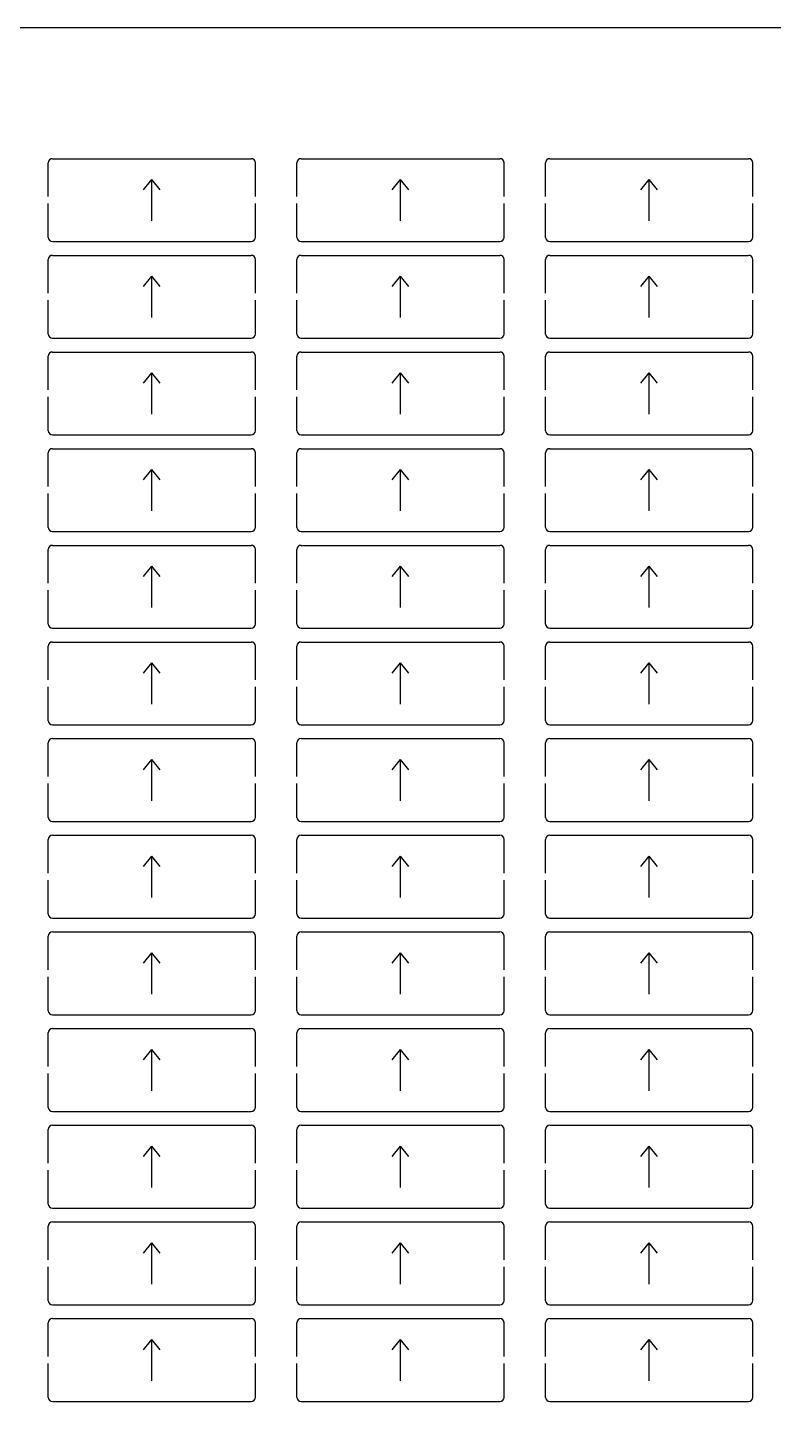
# Model space of a CAD drawing. Extents: x 0 to 438, y 0 to 206.
# Drawn here: x 120 to 174, y 102.5 to 202 of the extents above; entities that cross this region are included whole.
import ezdxf

# ---------------------------------------------------------------- set-up
doc = ezdxf.new("R2010")
doc.units = 0
doc.layers.add('DIMENSION', color=5, linetype='Continuous')
doc.layers.add('SAMPLE', color=4, linetype='Continuous')

msp = doc.modelspace()

# ---------------------------------------------------------------- linework, layer by layer
at = {"layer": 'DIMENSION'}
for p, q in [((0, 202), (420, 202)), ((128.4, 190.25), (129, 191)), ((129, 188), (129, 191)), ((129.6, 190.25), (129, 191)), ((146.4, 190.25), (147, 191)), ((147, 188), (147, 191)), ((147.6, 190.25), (147, 191)), ((164.4, 190.25), (165, 191)), ((165, 188), (165, 191)), ((165.6, 190.25), (165, 191)), ((128.4, 183.25), (129, 184)), ((129, 181), (129, 184)), ((129.6, 183.25), (129, 184)), ((146.4, 183.25), (147, 184)), ((147, 181), (147, 184)), ((147.6, 183.25), (147, 184)), ((164.4, 183.25), (165, 184)), ((165, 181), (165, 184)), ((165.6, 183.25), (165, 184)), ((128.4, 176.25), (129, 177)), ((129, 174), (129, 177)), ((129.6, 176.25), (129, 177)), ((146.4, 176.25), (147, 177)), ((147, 174), (147, 177)), ((147.6, 176.25), (147, 177)), ((164.4, 176.25), (165, 177)), ((165, 174), (165, 177)), ((165.6, 176.25), (165, 177)), ((128.4, 169.25), (129, 170)), ((129, 167), (129, 170)), ((129.6, 169.25), (129, 170)), ((146.4, 169.25), (147, 170)), ((147, 167), (147, 170)), ((147.6, 169.25), (147, 170)), ((164.4, 169.25), (165, 170)), ((165, 167), (165, 170)), ((165.6, 169.25), (165, 170)), ((128.4, 162.25), (129, 163)), ((129, 160), (129, 163)), ((129.6, 162.25), (129, 163)), ((146.4, 162.25), (147, 163)), ((147, 160), (147, 163)), ((147.6, 162.25), (147, 163)), ((164.4, 162.25), (165, 163)), ((165, 160), (165, 163)), ((165.6, 162.25), (165, 163)), ((128.4, 155.25), (129, 156)), ((129, 153), (129, 156)), ((129.6, 155.25), (129, 156)), ((146.4, 155.25), (147, 156)), ((147, 153), (147, 156)), ((147.6, 155.25), (147, 156)), ((164.4, 155.25), (165, 156)), ((165, 153), (165, 156)), ((165.6, 155.25), (165, 156)), ((128.4, 148.25), (129, 149)), ((129, 146), (129, 149)), ((129.6, 148.25), (129, 149)), ((146.4, 148.25), (147, 149)), ((147, 146), (147, 149)), ((147.6, 148.25), (147, 149)), ((164.4, 148.25), (165, 149)), ((165, 146), (165, 149)), ((165.6, 148.25), (165, 149)), ((128.4, 141.25), (129, 142)), ((129, 139), (129, 142)), ((129.6, 141.25), (129, 142)), ((146.4, 141.25), (147, 142)), ((147, 139), (147, 142)), ((147.6, 141.25), (147, 142)), ((164.4, 141.25), (165, 142)), ((165, 139), (165, 142)), ((165.6, 141.25), (165, 142)), ((128.4, 134.25), (129, 135)), ((129, 132), (129, 135)), ((129.6, 134.25), (129, 135)), ((146.4, 134.25), (147, 135)), ((147, 132), (147, 135)), ((147.6, 134.25), (147, 135)), ((164.4, 134.25), (165, 135)), ((165, 132), (165, 135)), ((165.6, 134.25), (165, 135)), ((128.4, 127.25), (129, 128)), ((129, 125), (129, 128)), ((129.6, 127.25), (129, 128)), ((146.4, 127.25), (147, 128)), ((147, 125), (147, 128)), ((147.6, 127.25), (147, 128)), ((164.4, 127.25), (165, 128)), ((165, 125), (165, 128)), ((165.6, 127.25), (165, 128)), ((128.4, 120.25), (129, 121)), ((129, 118), (129, 121)), ((129.6, 120.25), (129, 121)), ((146.4, 120.25), (147, 121)), ((147, 118), (147, 121)), ((147.6, 120.25), (147, 121)), ((164.4, 120.25), (165, 121)), ((165, 118), (165, 121)), ((165.6, 120.25), (165, 121)), ((128.4, 113.25), (129, 114)), ((129, 111), (129, 114)), ((129.6, 113.25), (129, 114)), ((146.4, 113.25), (147, 114)), ((147, 111), (147, 114)), ((147.6, 113.25), (147, 114)), ((164.4, 113.25), (165, 114)), ((165, 111), (165, 114)), ((165.6, 113.25), (165, 114)), ((128.4, 106.25), (129, 107)), ((129, 104), (129, 107)), ((129.6, 106.25), (129, 107)), ((146.4, 106.25), (147, 107)), ((147, 104), (147, 107)), ((147.6, 106.25), (147, 107)), ((164.4, 106.25), (165, 107)), ((165, 104), (165, 107)), ((165.6, 106.25), (165, 107))]:
    msp.add_line(p, q, dxfattribs=at)
at = {"layer": 'SAMPLE'}
for p, q in [((121.5228, 192.3148), (121.5, 192.2)), ((121.5, 189.75), (121.5, 192.2)), ((121.5879, 192.4121), (121.5228, 192.3148)), ((121.6852, 192.4772), (121.5879, 192.4121)), ((121.8, 192.5), (121.6852, 192.4772)), ((121.8, 192.5), (136.2, 192.5)), ((136.3148, 192.4772), (136.2, 192.5)), ((136.4121, 192.4121), (136.3148, 192.4772)), ((136.4772, 192.3148), (136.4121, 192.4121)), ((136.5, 192.2), (136.4772, 192.3148)), ((136.5, 189.75), (136.5, 192.2)), ((139.5228, 192.3148), (139.5, 192.2)), ((139.5, 189.75), (139.5, 192.2)), ((139.5879, 192.4121), (139.5228, 192.3148)), ((139.6852, 192.4772), (139.5879, 192.4121)), ((139.8, 192.5), (139.6852, 192.4772)), ((139.8, 192.5), (154.2, 192.5)), ((154.3148, 192.4772), (154.2, 192.5)), ((154.4121, 192.4121), (154.3148, 192.4772)), ((154.4772, 192.3148), (154.4121, 192.4121)), ((154.5, 192.2), (154.4772, 192.3148)), ((154.5, 189.75), (154.5, 192.2)), ((157.5228, 192.3148), (157.5, 192.2)), ((157.5, 189.75), (157.5, 192.2)), ((157.5879, 192.4121), (157.5228, 192.3148)), ((157.6852, 192.4772), (157.5879, 192.4121)), ((157.8, 192.5), (157.6852, 192.4772)), ((157.8, 192.5), (172.2, 192.5)), ((172.3148, 192.4772), (172.2, 192.5)), ((172.4121, 192.4121), (172.3148, 192.4772)), ((172.4772, 192.3148), (172.4121, 192.4121)), ((172.5, 192.2), (172.4772, 192.3148)), ((172.5, 189.75), (172.5, 192.2)), ((121.5, 186.8), (121.5, 189.25)), ((136.5, 186.8), (136.5, 189.25)), ((139.5, 186.8), (139.5, 189.25)), ((154.5, 186.8), (154.5, 189.25)), ((157.5, 186.8), (157.5, 189.25)), ((172.5, 186.8), (172.5, 189.25)), ((121.5, 186.8), (121.5228, 186.6852)), ((121.5228, 186.6852), (121.5879, 186.5879)), ((121.5879, 186.5879), (121.6852, 186.5228)), ((121.6852, 186.5228), (121.8, 186.5)), ((121.8, 186.5), (136.2, 186.5)), ((136.2, 186.5), (136.3148, 186.5228)), ((136.3148, 186.5228), (136.4121, 186.5879)), ((136.4121, 186.5879), (136.4772, 186.6852)), ((136.4772, 186.6852), (136.5, 186.8)), ((139.5, 186.8), (139.5228, 186.6852)), ((139.5228, 186.6852), (139.5879, 186.5879)), ((139.5879, 186.5879), (139.6852, 186.5228)), ((139.6852, 186.5228), (139.8, 186.5)), ((139.8, 186.5), (154.2, 186.5)), ((154.2, 186.5), (154.3148, 186.5228)), ((154.3148, 186.5228), (154.4121, 186.5879)), ((154.4121, 186.5879), (154.4772, 186.6852)), ((154.4772, 186.6852), (154.5, 186.8)), ((157.5, 186.8), (157.5228, 186.6852)), ((157.5228, 186.6852), (157.5879, 186.5879)), ((157.5879, 186.5879), (157.6852, 186.5228)), ((157.6852, 186.5228), (157.8, 186.5)), ((157.8, 186.5), (172.2, 186.5)), ((172.2, 186.5), (172.3148, 186.5228)), ((172.3148, 186.5228), (172.4121, 186.5879)), ((172.4121, 186.5879), (172.4772, 186.6852)), ((172.4772, 186.6852), (172.5, 186.8)), ((121.5228, 185.3148), (121.5, 185.2)), ((121.5, 182.75), (121.5, 185.2)), ((121.5879, 185.4121), (121.5228, 185.3148)), ((121.6852, 185.4772), (121.5879, 185.4121)), ((121.8, 185.5), (121.6852, 185.4772)), ((121.8, 185.5), (136.2, 185.5)), ((136.3148, 185.4772), (136.2, 185.5)), ((136.4121, 185.4121), (136.3148, 185.4772)), ((136.4772, 185.3148), (136.4121, 185.4121)), ((136.5, 185.2), (136.4772, 185.3148)), ((136.5, 182.75), (136.5, 185.2)), ((139.5228, 185.3148), (139.5, 185.2)), ((139.5, 182.75), (139.5, 185.2)), ((139.5879, 185.4121), (139.5228, 185.3148)), ((139.6852, 185.4772), (139.5879, 185.4121)), ((139.8, 185.5), (139.6852, 185.4772)), ((139.8, 185.5), (154.2, 185.5)), ((154.3148, 185.4772), (154.2, 185.5)), ((154.4121, 185.4121), (154.3148, 185.4772)), ((154.4772, 185.3148), (154.4121, 185.4121)), ((154.5, 185.2), (154.4772, 185.3148)), ((154.5, 182.75), (154.5, 185.2)), ((157.5228, 185.3148), (157.5, 185.2)), ((157.5, 182.75), (157.5, 185.2)), ((157.5879, 185.4121), (157.5228, 185.3148)), ((157.6852, 185.4772), (157.5879, 185.4121)), ((157.8, 185.5), (157.6852, 185.4772)), ((157.8, 185.5), (172.2, 185.5)), ((172.3148, 185.4772), (172.2, 185.5)), ((172.4121, 185.4121), (172.3148, 185.4772)), ((172.4772, 185.3148), (172.4121, 185.4121)), ((172.5, 185.2), (172.4772, 185.3148)), ((172.5, 182.75), (172.5, 185.2)), ((121.5, 179.8), (121.5, 182.25)), ((136.5, 179.8), (136.5, 182.25)), ((139.5, 179.8), (139.5, 182.25)), ((154.5, 179.8), (154.5, 182.25)), ((157.5, 179.8), (157.5, 182.25)), ((172.5, 179.8), (172.5, 182.25)), ((121.5, 179.8), (121.5228, 179.6852)), ((121.5228, 179.6852), (121.5879, 179.5879)), ((121.5879, 179.5879), (121.6852, 179.5228)), ((121.6852, 179.5228), (121.8, 179.5)), ((121.8, 179.5), (136.2, 179.5)), ((136.2, 179.5), (136.3148, 179.5228)), ((136.3148, 179.5228), (136.4121, 179.5879)), ((136.4121, 179.5879), (136.4772, 179.6852)), ((136.4772, 179.6852), (136.5, 179.8)), ((139.5, 179.8), (139.5228, 179.6852)), ((139.5228, 179.6852), (139.5879, 179.5879)), ((139.5879, 179.5879), (139.6852, 179.5228)), ((139.6852, 179.5228), (139.8, 179.5)), ((139.8, 179.5), (154.2, 179.5)), ((154.2, 179.5), (154.3148, 179.5228)), ((154.3148, 179.5228), (154.4121, 179.5879)), ((154.4121, 179.5879), (154.4772, 179.6852)), ((154.4772, 179.6852), (154.5, 179.8)), ((157.5, 179.8), (157.5228, 179.6852)), ((157.5228, 179.6852), (157.5879, 179.5879)), ((157.5879, 179.5879), (157.6852, 179.5228)), ((157.6852, 179.5228), (157.8, 179.5)), ((157.8, 179.5), (172.2, 179.5)), ((172.2, 179.5), (172.3148, 179.5228)), ((172.3148, 179.5228), (172.4121, 179.5879)), ((172.4121, 179.5879), (172.4772, 179.6852)), ((172.4772, 179.6852), (172.5, 179.8)), ((121.5228, 178.3148), (121.5, 178.2)), ((121.5, 175.75), (121.5, 178.2)), ((121.5879, 178.4121), (121.5228, 178.3148)), ((121.6852, 178.4772), (121.5879, 178.4121)), ((121.8, 178.5), (121.6852, 178.4772)), ((121.8, 178.5), (136.2, 178.5)), ((136.3148, 178.4772), (136.2, 178.5)), ((136.4121, 178.4121), (136.3148, 178.4772)), ((136.4772, 178.3148), (136.4121, 178.4121)), ((136.5, 178.2), (136.4772, 178.3148)), ((136.5, 175.75), (136.5, 178.2)), ((139.5228, 178.3148), (139.5, 178.2)), ((139.5, 175.75), (139.5, 178.2)), ((139.5879, 178.4121), (139.5228, 178.3148)), ((139.6852, 178.4772), (139.5879, 178.4121)), ((139.8, 178.5), (139.6852, 178.4772)), ((139.8, 178.5), (154.2, 178.5)), ((154.3148, 178.4772), (154.2, 178.5)), ((154.4121, 178.4121), (154.3148, 178.4772)), ((154.4772, 178.3148), (154.4121, 178.4121)), ((154.5, 178.2), (154.4772, 178.3148)), ((154.5, 175.75), (154.5, 178.2)), ((157.5228, 178.3148), (157.5, 178.2)), ((157.5, 175.75), (157.5, 178.2)), ((157.5879, 178.4121), (157.5228, 178.3148)), ((157.6852, 178.4772), (157.5879, 178.4121)), ((157.8, 178.5), (157.6852, 178.4772)), ((157.8, 178.5), (172.2, 178.5)), ((172.3148, 178.4772), (172.2, 178.5)), ((172.4121, 178.4121), (172.3148, 178.4772)), ((172.4772, 178.3148), (172.4121, 178.4121)), ((172.5, 178.2), (172.4772, 178.3148)), ((172.5, 175.75), (172.5, 178.2)), ((121.5, 172.8), (121.5, 175.25)), ((136.5, 172.8), (136.5, 175.25)), ((139.5, 172.8), (139.5, 175.25)), ((154.5, 172.8), (154.5, 175.25)), ((157.5, 172.8), (157.5, 175.25)), ((172.5, 172.8), (172.5, 175.25)), ((121.5, 172.8), (121.5228, 172.6852)), ((121.5228, 172.6852), (121.5879, 172.5879)), ((121.5879, 172.5879), (121.6852, 172.5228)), ((121.6852, 172.5228), (121.8, 172.5)), ((121.8, 172.5), (136.2, 172.5)), ((136.2, 172.5), (136.3148, 172.5228)), ((136.3148, 172.5228), (136.4121, 172.5879)), ((136.4121, 172.5879), (136.4772, 172.6852)), ((136.4772, 172.6852), (136.5, 172.8)), ((139.5, 172.8), (139.5228, 172.6852)), ((139.5228, 172.6852), (139.5879, 172.5879)), ((139.5879, 172.5879), (139.6852, 172.5228)), ((139.6852, 172.5228), (139.8, 172.5)), ((139.8, 172.5), (154.2, 172.5)), ((154.2, 172.5), (154.3148, 172.5228)), ((154.3148, 172.5228), (154.4121, 172.5879)), ((154.4121, 172.5879), (154.4772, 172.6852)), ((154.4772, 172.6852), (154.5, 172.8)), ((157.5, 172.8), (157.5228, 172.6852)), ((157.5228, 172.6852), (157.5879, 172.5879)), ((157.5879, 172.5879), (157.6852, 172.5228)), ((157.6852, 172.5228), (157.8, 172.5)), ((157.8, 172.5), (172.2, 172.5)), ((172.2, 172.5), (172.3148, 172.5228)), ((172.3148, 172.5228), (172.4121, 172.5879)), ((172.4121, 172.5879), (172.4772, 172.6852)), ((172.4772, 172.6852), (172.5, 172.8)), ((121.5228, 171.3148), (121.5, 171.2)), ((121.5, 168.75), (121.5, 171.2)), ((121.5879, 171.4121), (121.5228, 171.3148)), ((121.6852, 171.4772), (121.5879, 171.4121)), ((121.8, 171.5), (121.6852, 171.4772)), ((121.8, 171.5), (136.2, 171.5)), ((136.3148, 171.4772), (136.2, 171.5)), ((136.4121, 171.4121), (136.3148, 171.4772)), ((136.4772, 171.3148), (136.4121, 171.4121)), ((136.5, 171.2), (136.4772, 171.3148)), ((136.5, 168.75), (136.5, 171.2)), ((139.5228, 171.3148), (139.5, 171.2)), ((139.5, 168.75), (139.5, 171.2)), ((139.5879, 171.4121), (139.5228, 171.3148)), ((139.6852, 171.4772), (139.5879, 171.4121)), ((139.8, 171.5), (139.6852, 171.4772)), ((139.8, 171.5), (154.2, 171.5)), ((154.3148, 171.4772), (154.2, 171.5)), ((154.4121, 171.4121), (154.3148, 171.4772)), ((154.4772, 171.3148), (154.4121, 171.4121)), ((154.5, 171.2), (154.4772, 171.3148)), ((154.5, 168.75), (154.5, 171.2)), ((157.5228, 171.3148), (157.5, 171.2)), ((157.5, 168.75), (157.5, 171.2)), ((157.5879, 171.4121), (157.5228, 171.3148)), ((157.6852, 171.4772), (157.5879, 171.4121)), ((157.8, 171.5), (157.6852, 171.4772)), ((157.8, 171.5), (172.2, 171.5)), ((172.3148, 171.4772), (172.2, 171.5)), ((172.4121, 171.4121), (172.3148, 171.4772)), ((172.4772, 171.3148), (172.4121, 171.4121)), ((172.5, 171.2), (172.4772, 171.3148)), ((172.5, 168.75), (172.5, 171.2)), ((121.5, 165.8), (121.5, 168.25)), ((136.5, 165.8), (136.5, 168.25)), ((139.5, 165.8), (139.5, 168.25)), ((154.5, 165.8), (154.5, 168.25)), ((157.5, 165.8), (157.5, 168.25)), ((172.5, 165.8), (172.5, 168.25)), ((121.5, 165.8), (121.5228, 165.6852)), ((121.5228, 165.6852), (121.5879, 165.5879)), ((121.5879, 165.5879), (121.6852, 165.5228)), ((121.6852, 165.5228), (121.8, 165.5)), ((121.8, 165.5), (136.2, 165.5)), ((136.2, 165.5), (136.3148, 165.5228)), ((136.3148, 165.5228), (136.4121, 165.5879)), ((136.4121, 165.5879), (136.4772, 165.6852)), ((136.4772, 165.6852), (136.5, 165.8)), ((139.5, 165.8), (139.5228, 165.6852)), ((139.5228, 165.6852), (139.5879, 165.5879)), ((139.5879, 165.5879), (139.6852, 165.5228)), ((139.6852, 165.5228), (139.8, 165.5)), ((139.8, 165.5), (154.2, 165.5)), ((154.2, 165.5), (154.3148, 165.5228)), ((154.3148, 165.5228), (154.4121, 165.5879)), ((154.4121, 165.5879), (154.4772, 165.6852)), ((154.4772, 165.6852), (154.5, 165.8)), ((157.5, 165.8), (157.5228, 165.6852)), ((157.5228, 165.6852), (157.5879, 165.5879)), ((157.5879, 165.5879), (157.6852, 165.5228)), ((157.6852, 165.5228), (157.8, 165.5)), ((157.8, 165.5), (172.2, 165.5)), ((172.2, 165.5), (172.3148, 165.5228)), ((172.3148, 165.5228), (172.4121, 165.5879)), ((172.4121, 165.5879), (172.4772, 165.6852)), ((172.4772, 165.6852), (172.5, 165.8)), ((121.5228, 164.3148), (121.5, 164.2)), ((121.5, 161.75), (121.5, 164.2)), ((121.5879, 164.4121), (121.5228, 164.3148)), ((121.6852, 164.4772), (121.5879, 164.4121)), ((121.8, 164.5), (121.6852, 164.4772)), ((121.8, 164.5), (136.2, 164.5)), ((136.3148, 164.4772), (136.2, 164.5)), ((136.4121, 164.4121), (136.3148, 164.4772)), ((136.4772, 164.3148), (136.4121, 164.4121)), ((136.5, 164.2), (136.4772, 164.3148)), ((136.5, 161.75), (136.5, 164.2)), ((139.5228, 164.3148), (139.5, 164.2)), ((139.5, 161.75), (139.5, 164.2)), ((139.5879, 164.4121), (139.5228, 164.3148)), ((139.6852, 164.4772), (139.5879, 164.4121)), ((139.8, 164.5), (139.6852, 164.4772)), ((139.8, 164.5), (154.2, 164.5)), ((154.3148, 164.4772), (154.2, 164.5)), ((154.4121, 164.4121), (154.3148, 164.4772)), ((154.4772, 164.3148), (154.4121, 164.4121)), ((154.5, 164.2), (154.4772, 164.3148)), ((154.5, 161.75), (154.5, 164.2)), ((157.5228, 164.3148), (157.5, 164.2)), ((157.5, 161.75), (157.5, 164.2)), ((157.5879, 164.4121), (157.5228, 164.3148)), ((157.6852, 164.4772), (157.5879, 164.4121)), ((157.8, 164.5), (157.6852, 164.4772)), ((157.8, 164.5), (172.2, 164.5)), ((172.3148, 164.4772), (172.2, 164.5)), ((172.4121, 164.4121), (172.3148, 164.4772)), ((172.4772, 164.3148), (172.4121, 164.4121)), ((172.5, 164.2), (172.4772, 164.3148)), ((172.5, 161.75), (172.5, 164.2)), ((121.5, 158.8), (121.5, 161.25)), ((136.5, 158.8), (136.5, 161.25)), ((139.5, 158.8), (139.5, 161.25)), ((154.5, 158.8), (154.5, 161.25)), ((157.5, 158.8), (157.5, 161.25)), ((172.5, 158.8), (172.5, 161.25)), ((121.5, 158.8), (121.5228, 158.6852)), ((121.5228, 158.6852), (121.5879, 158.5879)), ((121.5879, 158.5879), (121.6852, 158.5228)), ((121.6852, 158.5228), (121.8, 158.5)), ((121.8, 158.5), (136.2, 158.5)), ((136.2, 158.5), (136.3148, 158.5228)), ((136.3148, 158.5228), (136.4121, 158.5879)), ((136.4121, 158.5879), (136.4772, 158.6852)), ((136.4772, 158.6852), (136.5, 158.8)), ((139.5, 158.8), (139.5228, 158.6852)), ((139.5228, 158.6852), (139.5879, 158.5879)), ((139.5879, 158.5879), (139.6852, 158.5228)), ((139.6852, 158.5228), (139.8, 158.5)), ((139.8, 158.5), (154.2, 158.5)), ((154.2, 158.5), (154.3148, 158.5228)), ((154.3148, 158.5228), (154.4121, 158.5879)), ((154.4121, 158.5879), (154.4772, 158.6852)), ((154.4772, 158.6852), (154.5, 158.8)), ((157.5, 158.8), (157.5228, 158.6852)), ((157.5228, 158.6852), (157.5879, 158.5879)), ((157.5879, 158.5879), (157.6852, 158.5228)), ((157.6852, 158.5228), (157.8, 158.5)), ((157.8, 158.5), (172.2, 158.5)), ((172.2, 158.5), (172.3148, 158.5228)), ((172.3148, 158.5228), (172.4121, 158.5879)), ((172.4121, 158.5879), (172.4772, 158.6852)), ((172.4772, 158.6852), (172.5, 158.8)), ((121.5228, 157.3148), (121.5, 157.2)), ((121.5879, 157.4121), (121.5228, 157.3148)), ((121.6852, 157.4772), (121.5879, 157.4121)), ((121.8, 157.5), (121.6852, 157.4772)), ((121.8, 157.5), (136.2, 157.5)), ((136.3148, 157.4772), (136.2, 157.5)), ((136.4121, 157.4121), (136.3148, 157.4772)), ((136.4772, 157.3148), (136.4121, 157.4121)), ((136.5, 157.2), (136.4772, 157.3148)), ((139.5228, 157.3148), (139.5, 157.2)), ((139.5879, 157.4121), (139.5228, 157.3148)), ((139.6852, 157.4772), (139.5879, 157.4121)), ((139.8, 157.5), (139.6852, 157.4772)), ((139.8, 157.5), (154.2, 157.5)), ((154.3148, 157.4772), (154.2, 157.5)), ((154.4121, 157.4121), (154.3148, 157.4772)), ((154.4772, 157.3148), (154.4121, 157.4121)), ((154.5, 157.2), (154.4772, 157.3148)), ((157.5228, 157.3148), (157.5, 157.2)), ((157.5879, 157.4121), (157.5228, 157.3148)), ((157.6852, 157.4772), (157.5879, 157.4121)), ((157.8, 157.5), (157.6852, 157.4772)), ((157.8, 157.5), (172.2, 157.5)), ((172.3148, 157.4772), (172.2, 157.5)), ((172.4121, 157.4121), (172.3148, 157.4772)), ((172.4772, 157.3148), (172.4121, 157.4121)), ((172.5, 157.2), (172.4772, 157.3148)), ((121.5, 154.75), (121.5, 157.2)), ((136.5, 154.75), (136.5, 157.2)), ((139.5, 154.75), (139.5, 157.2)), ((154.5, 154.75), (154.5, 157.2)), ((157.5, 154.75), (157.5, 157.2)), ((172.5, 154.75), (172.5, 157.2)), ((121.5, 151.8), (121.5, 154.25)), ((136.5, 151.8), (136.5, 154.25)), ((139.5, 151.8), (139.5, 154.25)), ((154.5, 151.8), (154.5, 154.25)), ((157.5, 151.8), (157.5, 154.25)), ((172.5, 151.8), (172.5, 154.25)), ((121.5, 151.8), (121.5228, 151.6852)), ((121.5228, 151.6852), (121.5879, 151.5879)), ((121.5879, 151.5879), (121.6852, 151.5228)), ((121.6852, 151.5228), (121.8, 151.5)), ((121.8, 151.5), (136.2, 151.5)), ((136.2, 151.5), (136.3148, 151.5228)), ((136.3148, 151.5228), (136.4121, 151.5879)), ((136.4121, 151.5879), (136.4772, 151.6852)), ((136.4772, 151.6852), (136.5, 151.8)), ((139.5, 151.8), (139.5228, 151.6852)), ((139.5228, 151.6852), (139.5879, 151.5879)), ((139.5879, 151.5879), (139.6852, 151.5228)), ((139.6852, 151.5228), (139.8, 151.5)), ((139.8, 151.5), (154.2, 151.5)), ((154.2, 151.5), (154.3148, 151.5228)), ((154.3148, 151.5228), (154.4121, 151.5879)), ((154.4121, 151.5879), (154.4772, 151.6852)), ((154.4772, 151.6852), (154.5, 151.8)), ((157.5, 151.8), (157.5228, 151.6852)), ((157.5228, 151.6852), (157.5879, 151.5879)), ((157.5879, 151.5879), (157.6852, 151.5228)), ((157.6852, 151.5228), (157.8, 151.5)), ((157.8, 151.5), (172.2, 151.5)), ((172.2, 151.5), (172.3148, 151.5228)), ((172.3148, 151.5228), (172.4121, 151.5879)), ((172.4121, 151.5879), (172.4772, 151.6852)), ((172.4772, 151.6852), (172.5, 151.8)), ((121.5228, 150.3148), (121.5, 150.2)), ((121.5879, 150.4121), (121.5228, 150.3148)), ((121.6852, 150.4772), (121.5879, 150.4121)), ((121.8, 150.5), (121.6852, 150.4772)), ((121.8, 150.5), (136.2, 150.5)), ((136.3148, 150.4772), (136.2, 150.5)), ((136.4121, 150.4121), (136.3148, 150.4772)), ((136.4772, 150.3148), (136.4121, 150.4121)), ((136.5, 150.2), (136.4772, 150.3148)), ((139.5228, 150.3148), (139.5, 150.2)), ((139.5879, 150.4121), (139.5228, 150.3148)), ((139.6852, 150.4772), (139.5879, 150.4121)), ((139.8, 150.5), (139.6852, 150.4772)), ((139.8, 150.5), (154.2, 150.5)), ((154.3148, 150.4772), (154.2, 150.5)), ((154.4121, 150.4121), (154.3148, 150.4772)), ((154.4772, 150.3148), (154.4121, 150.4121)), ((154.5, 150.2), (154.4772, 150.3148)), ((157.5228, 150.3148), (157.5, 150.2)), ((157.5879, 150.4121), (157.5228, 150.3148)), ((157.6852, 150.4772), (157.5879, 150.4121)), ((157.8, 150.5), (157.6852, 150.4772)), ((157.8, 150.5), (172.2, 150.5)), ((172.3148, 150.4772), (172.2, 150.5)), ((172.4121, 150.4121), (172.3148, 150.4772)), ((172.4772, 150.3148), (172.4121, 150.4121)), ((172.5, 150.2), (172.4772, 150.3148)), ((121.5, 147.75), (121.5, 150.2)), ((136.5, 147.75), (136.5, 150.2)), ((139.5, 147.75), (139.5, 150.2)), ((154.5, 147.75), (154.5, 150.2)), ((157.5, 147.75), (157.5, 150.2)), ((172.5, 147.75), (172.5, 150.2)), ((121.5, 144.8), (121.5, 147.25)), ((136.5, 144.8), (136.5, 147.25)), ((139.5, 144.8), (139.5, 147.25)), ((154.5, 144.8), (154.5, 147.25)), ((157.5, 144.8), (157.5, 147.25)), ((172.5, 144.8), (172.5, 147.25)), ((121.5, 144.8), (121.5228, 144.6852)), ((121.5228, 144.6852), (121.5879, 144.5879)), ((121.5879, 144.5879), (121.6852, 144.5228)), ((121.6852, 144.5228), (121.8, 144.5)), ((121.8, 144.5), (136.2, 144.5)), ((136.2, 144.5), (136.3148, 144.5228)), ((136.3148, 144.5228), (136.4121, 144.5879)), ((136.4121, 144.5879), (136.4772, 144.6852)), ((136.4772, 144.6852), (136.5, 144.8)), ((139.5, 144.8), (139.5228, 144.6852)), ((139.5228, 144.6852), (139.5879, 144.5879)), ((139.5879, 144.5879), (139.6852, 144.5228)), ((139.6852, 144.5228), (139.8, 144.5)), ((139.8, 144.5), (154.2, 144.5)), ((154.2, 144.5), (154.3148, 144.5228)), ((154.3148, 144.5228), (154.4121, 144.5879)), ((154.4121, 144.5879), (154.4772, 144.6852)), ((154.4772, 144.6852), (154.5, 144.8)), ((157.5, 144.8), (157.5228, 144.6852)), ((157.5228, 144.6852), (157.5879, 144.5879)), ((157.5879, 144.5879), (157.6852, 144.5228)), ((157.6852, 144.5228), (157.8, 144.5)), ((157.8, 144.5), (172.2, 144.5)), ((172.2, 144.5), (172.3148, 144.5228)), ((172.3148, 144.5228), (172.4121, 144.5879)), ((172.4121, 144.5879), (172.4772, 144.6852)), ((172.4772, 144.6852), (172.5, 144.8)), ((121.5228, 143.3148), (121.5, 143.2)), ((121.5879, 143.4121), (121.5228, 143.3148)), ((121.6852, 143.4772), (121.5879, 143.4121)), ((121.8, 143.5), (121.6852, 143.4772)), ((121.8, 143.5), (136.2, 143.5)), ((136.3148, 143.4772), (136.2, 143.5)), ((136.4121, 143.4121), (136.3148, 143.4772)), ((136.4772, 143.3148), (136.4121, 143.4121)), ((136.5, 143.2), (136.4772, 143.3148)), ((139.5228, 143.3148), (139.5, 143.2)), ((139.5879, 143.4121), (139.5228, 143.3148)), ((139.6852, 143.4772), (139.5879, 143.4121)), ((139.8, 143.5), (139.6852, 143.4772)), ((139.8, 143.5), (154.2, 143.5)), ((154.3148, 143.4772), (154.2, 143.5)), ((154.4121, 143.4121), (154.3148, 143.4772)), ((154.4772, 143.3148), (154.4121, 143.4121)), ((154.5, 143.2), (154.4772, 143.3148)), ((157.5228, 143.3148), (157.5, 143.2)), ((157.5879, 143.4121), (157.5228, 143.3148)), ((157.6852, 143.4772), (157.5879, 143.4121)), ((157.8, 143.5), (157.6852, 143.4772)), ((157.8, 143.5), (172.2, 143.5)), ((172.3148, 143.4772), (172.2, 143.5)), ((172.4121, 143.4121), (172.3148, 143.4772)), ((172.4772, 143.3148), (172.4121, 143.4121)), ((172.5, 143.2), (172.4772, 143.3148)), ((121.5, 140.75), (121.5, 143.2)), ((136.5, 140.75), (136.5, 143.2)), ((139.5, 140.75), (139.5, 143.2)), ((154.5, 140.75), (154.5, 143.2)), ((157.5, 140.75), (157.5, 143.2)), ((172.5, 140.75), (172.5, 143.2)), ((121.5, 137.8), (121.5, 140.25)), ((136.5, 137.8), (136.5, 140.25)), ((139.5, 137.8), (139.5, 140.25)), ((154.5, 137.8), (154.5, 140.25)), ((157.5, 137.8), (157.5, 140.25)), ((172.5, 137.8), (172.5, 140.25)), ((121.5, 137.8), (121.5228, 137.6852)), ((121.5228, 137.6852), (121.5879, 137.5879)), ((121.5879, 137.5879), (121.6852, 137.5228)), ((121.6852, 137.5228), (121.8, 137.5)), ((121.8, 137.5), (136.2, 137.5)), ((136.2, 137.5), (136.3148, 137.5228)), ((136.3148, 137.5228), (136.4121, 137.5879)), ((136.4121, 137.5879), (136.4772, 137.6852)), ((136.4772, 137.6852), (136.5, 137.8)), ((139.5, 137.8), (139.5228, 137.6852)), ((139.5228, 137.6852), (139.5879, 137.5879)), ((139.5879, 137.5879), (139.6852, 137.5228)), ((139.6852, 137.5228), (139.8, 137.5)), ((139.8, 137.5), (154.2, 137.5)), ((154.2, 137.5), (154.3148, 137.5228)), ((154.3148, 137.5228), (154.4121, 137.5879)), ((154.4121, 137.5879), (154.4772, 137.6852)), ((154.4772, 137.6852), (154.5, 137.8)), ((157.5, 137.8), (157.5228, 137.6852)), ((157.5228, 137.6852), (157.5879, 137.5879)), ((157.5879, 137.5879), (157.6852, 137.5228)), ((157.6852, 137.5228), (157.8, 137.5)), ((157.8, 137.5), (172.2, 137.5)), ((172.2, 137.5), (172.3148, 137.5228)), ((172.3148, 137.5228), (172.4121, 137.5879)), ((172.4121, 137.5879), (172.4772, 137.6852)), ((172.4772, 137.6852), (172.5, 137.8)), ((121.5879, 136.4121), (121.5228, 136.3148)), ((121.6852, 136.4772), (121.5879, 136.4121)), ((121.8, 136.5), (121.6852, 136.4772)), ((121.8, 136.5), (136.2, 136.5)), ((136.3148, 136.4772), (136.2, 136.5)), ((136.4121, 136.4121), (136.3148, 136.4772)), ((136.4772, 136.3148), (136.4121, 136.4121)), ((139.5879, 136.4121), (139.5228, 136.3148)), ((139.6852, 136.4772), (139.5879, 136.4121)), ((139.8, 136.5), (139.6852, 136.4772)), ((139.8, 136.5), (154.2, 136.5)), ((154.3148, 136.4772), (154.2, 136.5)), ((154.4121, 136.4121), (154.3148, 136.4772)), ((154.4772, 136.3148), (154.4121, 136.4121)), ((157.5879, 136.4121), (157.5228, 136.3148)), ((157.6852, 136.4772), (157.5879, 136.4121)), ((157.8, 136.5), (157.6852, 136.4772)), ((157.8, 136.5), (172.2, 136.5)), ((172.3148, 136.4772), (172.2, 136.5)), ((172.4121, 136.4121), (172.3148, 136.4772)), ((172.4772, 136.3148), (172.4121, 136.4121)), ((121.5228, 136.3148), (121.5, 136.2)), ((121.5, 133.75), (121.5, 136.2)), ((136.5, 136.2), (136.4772, 136.3148)), ((136.5, 133.75), (136.5, 136.2)), ((139.5228, 136.3148), (139.5, 136.2)), ((139.5, 133.75), (139.5, 136.2)), ((154.5, 136.2), (154.4772, 136.3148)), ((154.5, 133.75), (154.5, 136.2)), ((157.5228, 136.3148), (157.5, 136.2)), ((157.5, 133.75), (157.5, 136.2)), ((172.5, 136.2), (172.4772, 136.3148)), ((172.5, 133.75), (172.5, 136.2)), ((121.5, 130.8), (121.5, 133.25)), ((136.5, 130.8), (136.5, 133.25)), ((139.5, 130.8), (139.5, 133.25)), ((154.5, 130.8), (154.5, 133.25)), ((157.5, 130.8), (157.5, 133.25)), ((172.5, 130.8), (172.5, 133.25)), ((121.5, 130.8), (121.5228, 130.6852)), ((121.5228, 130.6852), (121.5879, 130.5879)), ((121.5879, 130.5879), (121.6852, 130.5228)), ((121.6852, 130.5228), (121.8, 130.5)), ((121.8, 130.5), (136.2, 130.5)), ((136.2, 130.5), (136.3148, 130.5228)), ((136.3148, 130.5228), (136.4121, 130.5879)), ((136.4121, 130.5879), (136.4772, 130.6852)), ((136.4772, 130.6852), (136.5, 130.8)), ((139.5, 130.8), (139.5228, 130.6852)), ((139.5228, 130.6852), (139.5879, 130.5879)), ((139.5879, 130.5879), (139.6852, 130.5228)), ((139.6852, 130.5228), (139.8, 130.5)), ((139.8, 130.5), (154.2, 130.5)), ((154.2, 130.5), (154.3148, 130.5228)), ((154.3148, 130.5228), (154.4121, 130.5879)), ((154.4121, 130.5879), (154.4772, 130.6852)), ((154.4772, 130.6852), (154.5, 130.8)), ((157.5, 130.8), (157.5228, 130.6852)), ((157.5228, 130.6852), (157.5879, 130.5879)), ((157.5879, 130.5879), (157.6852, 130.5228)), ((157.6852, 130.5228), (157.8, 130.5)), ((157.8, 130.5), (172.2, 130.5)), ((172.2, 130.5), (172.3148, 130.5228)), ((172.3148, 130.5228), (172.4121, 130.5879)), ((172.4121, 130.5879), (172.4772, 130.6852)), ((172.4772, 130.6852), (172.5, 130.8)), ((121.5879, 129.4121), (121.5228, 129.3148)), ((121.6852, 129.4772), (121.5879, 129.4121)), ((121.8, 129.5), (121.6852, 129.4772)), ((121.8, 129.5), (136.2, 129.5)), ((136.3148, 129.4772), (136.2, 129.5)), ((136.4121, 129.4121), (136.3148, 129.4772)), ((136.4772, 129.3148), (136.4121, 129.4121)), ((139.5879, 129.4121), (139.5228, 129.3148)), ((139.6852, 129.4772), (139.5879, 129.4121)), ((139.8, 129.5), (139.6852, 129.4772)), ((139.8, 129.5), (154.2, 129.5)), ((154.3148, 129.4772), (154.2, 129.5)), ((154.4121, 129.4121), (154.3148, 129.4772)), ((154.4772, 129.3148), (154.4121, 129.4121)), ((157.5879, 129.4121), (157.5228, 129.3148)), ((157.6852, 129.4772), (157.5879, 129.4121)), ((157.8, 129.5), (157.6852, 129.4772)), ((157.8, 129.5), (172.2, 129.5)), ((172.3148, 129.4772), (172.2, 129.5)), ((172.4121, 129.4121), (172.3148, 129.4772)), ((172.4772, 129.3148), (172.4121, 129.4121)), ((121.5228, 129.3148), (121.5, 129.2)), ((121.5, 126.75), (121.5, 129.2)), ((136.5, 129.2), (136.4772, 129.3148)), ((136.5, 126.75), (136.5, 129.2)), ((139.5228, 129.3148), (139.5, 129.2)), ((139.5, 126.75), (139.5, 129.2)), ((154.5, 129.2), (154.4772, 129.3148)), ((154.5, 126.75), (154.5, 129.2)), ((157.5228, 129.3148), (157.5, 129.2)), ((157.5, 126.75), (157.5, 129.2)), ((172.5, 129.2), (172.4772, 129.3148)), ((172.5, 126.75), (172.5, 129.2)), ((121.5, 123.8), (121.5, 126.25)), ((136.5, 123.8), (136.5, 126.25)), ((139.5, 123.8), (139.5, 126.25)), ((154.5, 123.8), (154.5, 126.25)), ((157.5, 123.8), (157.5, 126.25)), ((172.5, 123.8), (172.5, 126.25)), ((121.5, 123.8), (121.5228, 123.6852)), ((121.5228, 123.6852), (121.5879, 123.5879)), ((121.5879, 123.5879), (121.6852, 123.5228)), ((121.6852, 123.5228), (121.8, 123.5)), ((121.8, 123.5), (136.2, 123.5)), ((136.2, 123.5), (136.3148, 123.5228)), ((136.3148, 123.5228), (136.4121, 123.5879)), ((136.4121, 123.5879), (136.4772, 123.6852)), ((136.4772, 123.6852), (136.5, 123.8)), ((139.5, 123.8), (139.5228, 123.6852)), ((139.5228, 123.6852), (139.5879, 123.5879)), ((139.5879, 123.5879), (139.6852, 123.5228)), ((139.6852, 123.5228), (139.8, 123.5)), ((139.8, 123.5), (154.2, 123.5)), ((154.2, 123.5), (154.3148, 123.5228)), ((154.3148, 123.5228), (154.4121, 123.5879)), ((154.4121, 123.5879), (154.4772, 123.6852)), ((154.4772, 123.6852), (154.5, 123.8)), ((157.5, 123.8), (157.5228, 123.6852)), ((157.5228, 123.6852), (157.5879, 123.5879)), ((157.5879, 123.5879), (157.6852, 123.5228)), ((157.6852, 123.5228), (157.8, 123.5)), ((157.8, 123.5), (172.2, 123.5)), ((172.2, 123.5), (172.3148, 123.5228)), ((172.3148, 123.5228), (172.4121, 123.5879)), ((172.4121, 123.5879), (172.4772, 123.6852)), ((172.4772, 123.6852), (172.5, 123.8)), ((121.5879, 122.4121), (121.5228, 122.3148)), ((121.6852, 122.4772), (121.5879, 122.4121)), ((121.8, 122.5), (121.6852, 122.4772)), ((121.8, 122.5), (136.2, 122.5)), ((136.3148, 122.4772), (136.2, 122.5)), ((136.4121, 122.4121), (136.3148, 122.4772)), ((136.4772, 122.3148), (136.4121, 122.4121)), ((139.5879, 122.4121), (139.5228, 122.3148)), ((139.6852, 122.4772), (139.5879, 122.4121)), ((139.8, 122.5), (139.6852, 122.4772)), ((139.8, 122.5), (154.2, 122.5)), ((154.3148, 122.4772), (154.2, 122.5)), ((154.4121, 122.4121), (154.3148, 122.4772)), ((154.4772, 122.3148), (154.4121, 122.4121)), ((157.5879, 122.4121), (157.5228, 122.3148)), ((157.6852, 122.4772), (157.5879, 122.4121)), ((157.8, 122.5), (157.6852, 122.4772)), ((157.8, 122.5), (172.2, 122.5)), ((172.3148, 122.4772), (172.2, 122.5)), ((172.4121, 122.4121), (172.3148, 122.4772)), ((172.4772, 122.3148), (172.4121, 122.4121)), ((121.5228, 122.3148), (121.5, 122.2)), ((121.5, 119.75), (121.5, 122.2)), ((136.5, 122.2), (136.4772, 122.3148)), ((136.5, 119.75), (136.5, 122.2)), ((139.5228, 122.3148), (139.5, 122.2)), ((139.5, 119.75), (139.5, 122.2)), ((154.5, 122.2), (154.4772, 122.3148)), ((154.5, 119.75), (154.5, 122.2)), ((157.5228, 122.3148), (157.5, 122.2)), ((157.5, 119.75), (157.5, 122.2)), ((172.5, 122.2), (172.4772, 122.3148)), ((172.5, 119.75), (172.5, 122.2)), ((121.5, 116.8), (121.5, 119.25)), ((136.5, 116.8), (136.5, 119.25)), ((139.5, 116.8), (139.5, 119.25)), ((154.5, 116.8), (154.5, 119.25)), ((157.5, 116.8), (157.5, 119.25)), ((172.5, 116.8), (172.5, 119.25)), ((121.5, 116.8), (121.5228, 116.6852)), ((121.5228, 116.6852), (121.5879, 116.5879)), ((121.5879, 116.5879), (121.6852, 116.5228)), ((121.6852, 116.5228), (121.8, 116.5)), ((121.8, 116.5), (136.2, 116.5)), ((136.2, 116.5), (136.3148, 116.5228)), ((136.3148, 116.5228), (136.4121, 116.5879)), ((136.4121, 116.5879), (136.4772, 116.6852)), ((136.4772, 116.6852), (136.5, 116.8)), ((139.5, 116.8), (139.5228, 116.6852)), ((139.5228, 116.6852), (139.5879, 116.5879)), ((139.5879, 116.5879), (139.6852, 116.5228)), ((139.6852, 116.5228), (139.8, 116.5)), ((139.8, 116.5), (154.2, 116.5)), ((154.2, 116.5), (154.3148, 116.5228)), ((154.3148, 116.5228), (154.4121, 116.5879)), ((154.4121, 116.5879), (154.4772, 116.6852)), ((154.4772, 116.6852), (154.5, 116.8)), ((157.5, 116.8), (157.5228, 116.6852)), ((157.5228, 116.6852), (157.5879, 116.5879)), ((157.5879, 116.5879), (157.6852, 116.5228)), ((157.6852, 116.5228), (157.8, 116.5)), ((157.8, 116.5), (172.2, 116.5)), ((172.2, 116.5), (172.3148, 116.5228)), ((172.3148, 116.5228), (172.4121, 116.5879)), ((172.4121, 116.5879), (172.4772, 116.6852)), ((172.4772, 116.6852), (172.5, 116.8)), ((121.6852, 115.4772), (121.5879, 115.4121)), ((121.8, 115.5), (121.6852, 115.4772)), ((121.8, 115.5), (136.2, 115.5)), ((136.3148, 115.4772), (136.2, 115.5)), ((136.4121, 115.4121), (136.3148, 115.4772)), ((139.6852, 115.4772), (139.5879, 115.4121)), ((139.8, 115.5), (139.6852, 115.4772)), ((139.8, 115.5), (154.2, 115.5)), ((154.3148, 115.4772), (154.2, 115.5)), ((154.4121, 115.4121), (154.3148, 115.4772)), ((157.6852, 115.4772), (157.5879, 115.4121)), ((157.8, 115.5), (157.6852, 115.4772)), ((157.8, 115.5), (172.2, 115.5)), ((172.3148, 115.4772), (172.2, 115.5)), ((172.4121, 115.4121), (172.3148, 115.4772)), ((121.5228, 115.3148), (121.5, 115.2)), ((121.5, 112.75), (121.5, 115.2)), ((121.5879, 115.4121), (121.5228, 115.3148)), ((136.4772, 115.3148), (136.4121, 115.4121)), ((136.5, 115.2), (136.4772, 115.3148)), ((136.5, 112.75), (136.5, 115.2)), ((139.5228, 115.3148), (139.5, 115.2)), ((139.5, 112.75), (139.5, 115.2)), ((139.5879, 115.4121), (139.5228, 115.3148)), ((154.4772, 115.3148), (154.4121, 115.4121)), ((154.5, 115.2), (154.4772, 115.3148)), ((154.5, 112.75), (154.5, 115.2)), ((157.5228, 115.3148), (157.5, 115.2)), ((157.5, 112.75), (157.5, 115.2)), ((157.5879, 115.4121), (157.5228, 115.3148)), ((172.4772, 115.3148), (172.4121, 115.4121)), ((172.5, 115.2), (172.4772, 115.3148)), ((172.5, 112.75), (172.5, 115.2)), ((121.5, 109.8), (121.5, 112.25)), ((136.5, 109.8), (136.5, 112.25)), ((139.5, 109.8), (139.5, 112.25)), ((154.5, 109.8), (154.5, 112.25)), ((157.5, 109.8), (157.5, 112.25)), ((172.5, 109.8), (172.5, 112.25)), ((121.5, 109.8), (121.5228, 109.6852)), ((121.5228, 109.6852), (121.5879, 109.5879)), ((121.5879, 109.5879), (121.6852, 109.5228)), ((121.6852, 109.5228), (121.8, 109.5)), ((121.8, 109.5), (136.2, 109.5)), ((136.2, 109.5), (136.3148, 109.5228)), ((136.3148, 109.5228), (136.4121, 109.5879)), ((136.4121, 109.5879), (136.4772, 109.6852)), ((136.4772, 109.6852), (136.5, 109.8)), ((139.5, 109.8), (139.5228, 109.6852)), ((139.5228, 109.6852), (139.5879, 109.5879)), ((139.5879, 109.5879), (139.6852, 109.5228)), ((139.6852, 109.5228), (139.8, 109.5)), ((139.8, 109.5), (154.2, 109.5)), ((154.2, 109.5), (154.3148, 109.5228)), ((154.3148, 109.5228), (154.4121, 109.5879)), ((154.4121, 109.5879), (154.4772, 109.6852)), ((154.4772, 109.6852), (154.5, 109.8)), ((157.5, 109.8), (157.5228, 109.6852)), ((157.5228, 109.6852), (157.5879, 109.5879)), ((157.5879, 109.5879), (157.6852, 109.5228)), ((157.6852, 109.5228), (157.8, 109.5)), ((157.8, 109.5), (172.2, 109.5)), ((172.2, 109.5), (172.3148, 109.5228)), ((172.3148, 109.5228), (172.4121, 109.5879)), ((172.4121, 109.5879), (172.4772, 109.6852)), ((172.4772, 109.6852), (172.5, 109.8)), ((121.6852, 108.4772), (121.5879, 108.4121)), ((121.8, 108.5), (121.6852, 108.4772)), ((121.8, 108.5), (136.2, 108.5)), ((136.3148, 108.4772), (136.2, 108.5)), ((136.4121, 108.4121), (136.3148, 108.4772)), ((139.6852, 108.4772), (139.5879, 108.4121)), ((139.8, 108.5), (139.6852, 108.4772)), ((139.8, 108.5), (154.2, 108.5)), ((154.3148, 108.4772), (154.2, 108.5)), ((154.4121, 108.4121), (154.3148, 108.4772)), ((157.6852, 108.4772), (157.5879, 108.4121)), ((157.8, 108.5), (157.6852, 108.4772)), ((157.8, 108.5), (172.2, 108.5)), ((172.3148, 108.4772), (172.2, 108.5)), ((172.4121, 108.4121), (172.3148, 108.4772)), ((121.5228, 108.3148), (121.5, 108.2)), ((121.5, 105.75), (121.5, 108.2)), ((121.5879, 108.4121), (121.5228, 108.3148)), ((136.4772, 108.3148), (136.4121, 108.4121)), ((136.5, 108.2), (136.4772, 108.3148)), ((136.5, 105.75), (136.5, 108.2)), ((139.5228, 108.3148), (139.5, 108.2)), ((139.5, 105.75), (139.5, 108.2)), ((139.5879, 108.4121), (139.5228, 108.3148)), ((154.4772, 108.3148), (154.4121, 108.4121)), ((154.5, 108.2), (154.4772, 108.3148)), ((154.5, 105.75), (154.5, 108.2)), ((157.5228, 108.3148), (157.5, 108.2)), ((157.5, 105.75), (157.5, 108.2)), ((157.5879, 108.4121), (157.5228, 108.3148)), ((172.4772, 108.3148), (172.4121, 108.4121)), ((172.5, 108.2), (172.4772, 108.3148)), ((172.5, 105.75), (172.5, 108.2)), ((121.5, 102.8), (121.5, 105.25)), ((136.5, 102.8), (136.5, 105.25)), ((139.5, 102.8), (139.5, 105.25)), ((154.5, 102.8), (154.5, 105.25)), ((157.5, 102.8), (157.5, 105.25)), ((172.5, 102.8), (172.5, 105.25)), ((121.5, 102.8), (121.5228, 102.6852)), ((121.5228, 102.6852), (121.5879, 102.5879)), ((121.5879, 102.5879), (121.6852, 102.5228)), ((121.6852, 102.5228), (121.8, 102.5)), ((121.8, 102.5), (136.2, 102.5)), ((136.2, 102.5), (136.3148, 102.5228)), ((136.3148, 102.5228), (136.4121, 102.5879)), ((136.4121, 102.5879), (136.4772, 102.6852)), ((136.4772, 102.6852), (136.5, 102.8)), ((139.5, 102.8), (139.5228, 102.6852)), ((139.5228, 102.6852), (139.5879, 102.5879)), ((139.5879, 102.5879), (139.6852, 102.5228)), ((139.6852, 102.5228), (139.8, 102.5)), ((139.8, 102.5), (154.2, 102.5)), ((154.2, 102.5), (154.3148, 102.5228)), ((154.3148, 102.5228), (154.4121, 102.5879)), ((154.4121, 102.5879), (154.4772, 102.6852)), ((154.4772, 102.6852), (154.5, 102.8)), ((157.5, 102.8), (157.5228, 102.6852)), ((157.5228, 102.6852), (157.5879, 102.5879)), ((157.5879, 102.5879), (157.6852, 102.5228)), ((157.6852, 102.5228), (157.8, 102.5)), ((157.8, 102.5), (172.2, 102.5)), ((172.2, 102.5), (172.3148, 102.5228)), ((172.3148, 102.5228), (172.4121, 102.5879)), ((172.4121, 102.5879), (172.4772, 102.6852)), ((172.4772, 102.6852), (172.5, 102.8))]:
    msp.add_line(p, q, dxfattribs=at)

doc.saveas('drawing.dxf')
